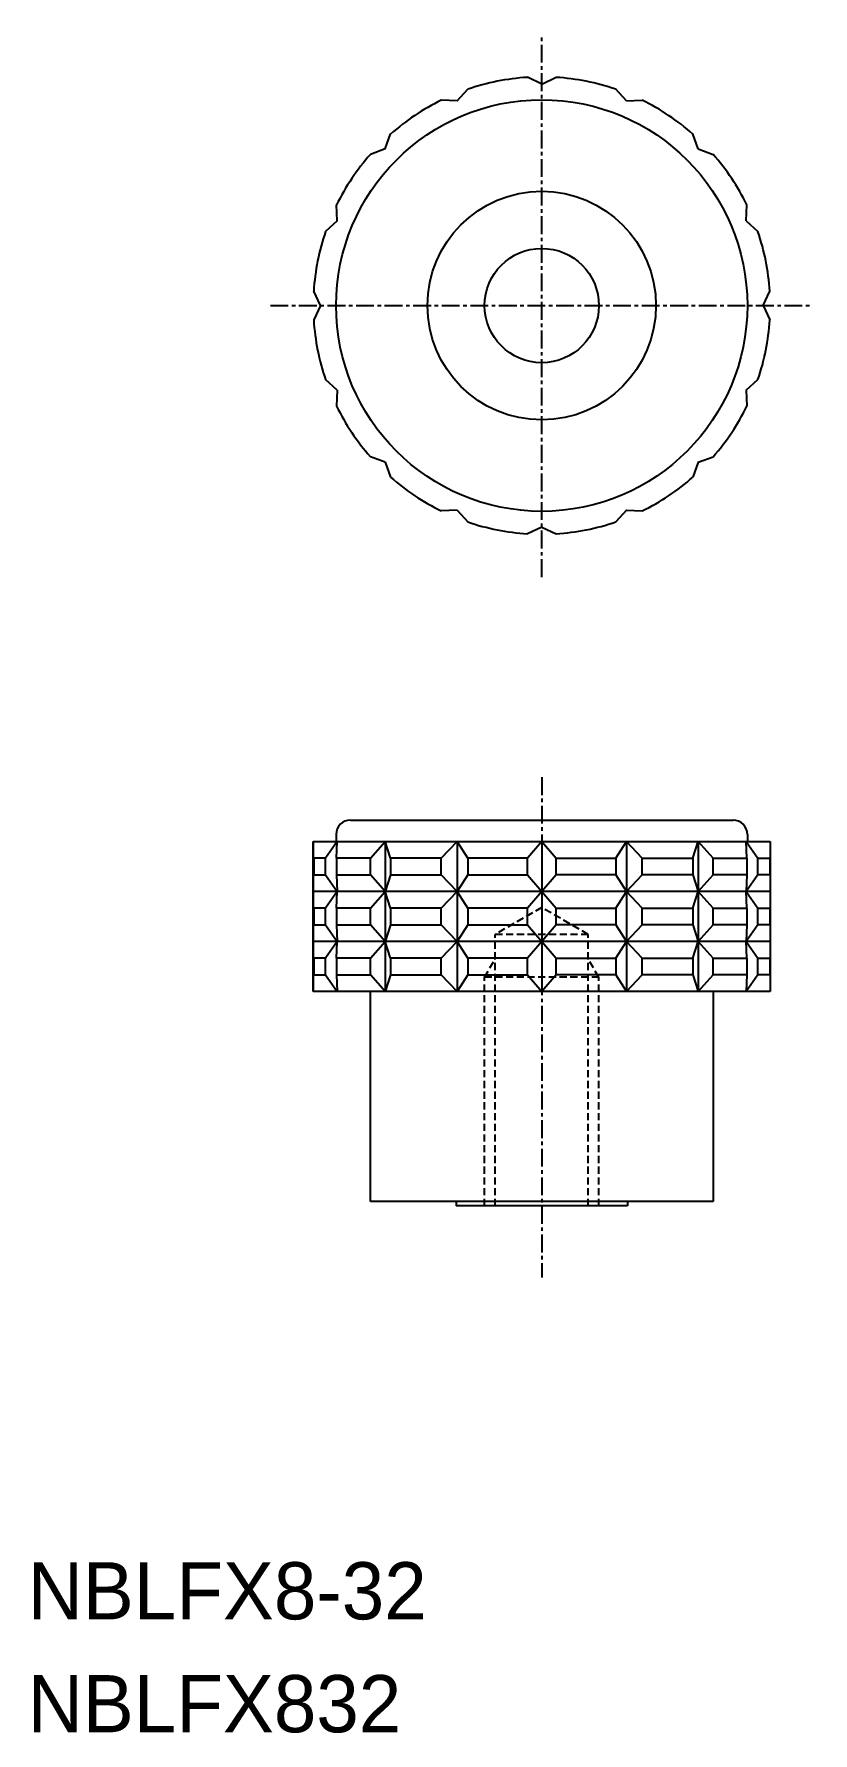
# Model space of a CAD drawing. Extents: x -13291 to -13236, y -558 to -439.
import ezdxf

# ---------------------------------------------------------------- set-up
doc = ezdxf.new("R2010")
doc.units = 0
doc.linetypes.add('CENTER', pattern=[2, 1.25, -0.25, 0.25, -0.25])
doc.linetypes.add('DASHED', pattern=[0.75, 0.5, -0.25])
doc.layers.get('0').update_dxf_attribs({"linetype": 'CONTINUOUS'})
doc.layers.add('CENTER', color=1, linetype='CENTER')

msp = doc.modelspace()

# ---------------------------------------------------------------- linework, layer by layer
at = {"color": 7, "linetype": 'CONTINUOUS'}
for p, q in [((-13255.33, -442.34), (-13256.33, -441.87)), ((-13255.33, -442.34), (-13254.32, -441.87)), ((-13261.26, -443.52), (-13260.51, -442.7)), ((-13249.4, -443.52), (-13250.15, -442.7)), ((-13261.26, -443.52), (-13262.37, -443.47)), ((-13249.4, -443.52), (-13248.29, -443.47)), ((-13266.29, -446.88), (-13267.33, -447.26)), ((-13266.29, -446.88), (-13265.91, -445.83)), ((-13244.37, -446.88), (-13244.75, -445.83)), ((-13244.37, -446.88), (-13243.33, -447.26)), ((-13269.65, -451.91), (-13269.7, -450.8)), ((-13241.01, -451.91), (-13240.96, -450.8)), ((-13269.65, -451.91), (-13270.47, -452.65)), ((-13241.01, -451.91), (-13240.19, -452.65)), ((-13270.83, -457.84), (-13271.3, -456.83)), ((-13239.83, -457.84), (-13239.36, -456.83)), ((-13270.83, -457.84), (-13271.3, -458.84)), ((-13239.83, -457.84), (-13239.36, -458.84)), ((-13269.65, -463.77), (-13270.47, -463.02)), ((-13241.01, -463.77), (-13240.19, -463.02)), ((-13269.65, -463.77), (-13269.7, -464.88)), ((-13241.01, -463.77), (-13240.96, -464.88)), ((-13266.29, -468.8), (-13267.33, -468.42)), ((-13266.29, -468.8), (-13265.91, -469.84)), ((-13244.37, -468.8), (-13244.75, -469.84)), ((-13244.37, -468.8), (-13243.33, -468.42)), ((-13261.26, -472.16), (-13262.37, -472.21)), ((-13261.26, -472.16), (-13260.51, -472.97)), ((-13249.4, -472.16), (-13250.15, -472.97)), ((-13249.4, -472.16), (-13248.29, -472.21)), ((-13255.33, -473.34), (-13256.33, -473.81)), ((-13255.33, -473.34), (-13254.32, -473.81)), ((-13268.73, -493.84), (-13241.93, -493.84)), ((-13271.33, -495.34), (-13271.33, -505.84)), ((-13271.33, -495.34), (-13271.33, -505.84)), ((-13271.33, -505.84), (-13271.33, -495.34)), ((-13271.33, -495.34), (-13239.33, -495.34)), ((-13269.65, -495.34), (-13270.47, -496.5)), ((-13269.73, -494.84), (-13269.73, -495.34)), ((-13269.7, -496.5), (-13269.65, -495.34)), ((-13267.33, -496.5), (-13266.29, -495.34)), ((-13266.29, -495.34), (-13266.29, -505.84)), ((-13265.91, -496.5), (-13266.29, -495.34)), ((-13262.37, -496.5), (-13261.26, -495.34)), ((-13261.26, -495.34), (-13261.26, -505.84)), ((-13260.51, -496.5), (-13261.26, -495.34)), ((-13255.33, -495.34), (-13256.33, -496.5)), ((-13255.33, -495.34), (-13254.32, -496.5)), ((-13255.33, -495.34), (-13255.33, -505.84)), ((-13250.15, -496.5), (-13249.4, -495.34)), ((-13248.29, -496.5), (-13249.4, -495.34)), ((-13249.4, -495.34), (-13249.4, -505.84)), ((-13244.75, -496.5), (-13244.37, -495.34)), ((-13243.33, -496.5), (-13244.37, -495.34)), ((-13244.37, -495.34), (-13244.37, -505.84)), ((-13241.01, -495.34), (-13240.19, -496.5)), ((-13240.96, -496.5), (-13241.01, -495.34)), ((-13240.93, -494.84), (-13240.93, -495.34)), ((-13239.33, -495.34), (-13239.33, -505.84)), ((-13270.47, -497.67), (-13269.65, -498.84)), ((-13269.7, -497.67), (-13269.65, -498.84)), ((-13266.29, -498.84), (-13267.33, -497.67)), ((-13265.91, -497.67), (-13266.29, -498.84)), ((-13261.26, -498.84), (-13262.37, -497.67)), ((-13260.51, -497.67), (-13261.26, -498.84)), ((-13256.33, -497.67), (-13255.33, -498.84)), ((-13254.32, -497.67), (-13255.33, -498.84)), ((-13250.15, -497.67), (-13249.4, -498.84)), ((-13249.4, -498.84), (-13248.29, -497.67)), ((-13244.75, -497.67), (-13244.37, -498.84)), ((-13244.37, -498.84), (-13243.33, -497.67)), ((-13240.19, -497.67), (-13241.01, -498.84)), ((-13240.96, -497.67), (-13241.01, -498.84)), ((-13239.3, -498.84), (-13271.33, -498.84)), ((-13269.65, -498.84), (-13270.47, -500)), ((-13269.7, -500), (-13269.65, -498.84)), ((-13267.33, -500), (-13266.29, -498.84)), ((-13265.91, -500), (-13266.29, -498.84)), ((-13262.37, -500), (-13261.26, -498.84)), ((-13260.51, -500), (-13261.26, -498.84)), ((-13255.33, -498.84), (-13256.33, -500)), ((-13255.33, -498.84), (-13254.32, -500)), ((-13250.15, -500), (-13249.4, -498.84)), ((-13248.29, -500), (-13249.4, -498.84)), ((-13244.75, -500), (-13244.37, -498.84)), ((-13243.33, -500), (-13244.37, -498.84)), ((-13240.96, -500), (-13241.01, -498.84)), ((-13241.01, -498.84), (-13240.19, -500)), ((-13270.47, -501.17), (-13269.65, -502.34)), ((-13269.7, -501.17), (-13269.65, -502.34)), ((-13266.29, -502.34), (-13267.33, -501.17)), ((-13265.91, -501.17), (-13266.29, -502.34)), ((-13261.26, -502.34), (-13262.37, -501.17)), ((-13260.51, -501.17), (-13261.26, -502.34)), ((-13256.33, -501.17), (-13255.33, -502.34)), ((-13254.32, -501.17), (-13255.33, -502.34)), ((-13250.15, -501.17), (-13249.4, -502.34)), ((-13249.4, -502.34), (-13248.29, -501.17)), ((-13244.75, -501.17), (-13244.37, -502.34)), ((-13244.37, -502.34), (-13243.33, -501.17)), ((-13240.96, -501.17), (-13241.01, -502.34)), ((-13240.19, -501.17), (-13241.01, -502.34)), ((-13239.3, -502.34), (-13271.33, -502.34)), ((-13269.65, -502.34), (-13270.47, -503.5)), ((-13269.7, -503.5), (-13269.65, -502.34)), ((-13267.33, -503.5), (-13266.29, -502.34)), ((-13265.91, -503.5), (-13266.29, -502.34)), ((-13262.37, -503.5), (-13261.26, -502.34)), ((-13260.51, -503.5), (-13261.26, -502.34)), ((-13255.33, -502.34), (-13256.33, -503.5)), ((-13255.33, -502.34), (-13254.32, -503.5)), ((-13250.15, -503.5), (-13249.4, -502.34)), ((-13248.29, -503.5), (-13249.4, -502.34)), ((-13244.75, -503.5), (-13244.37, -502.34)), ((-13243.33, -503.5), (-13244.37, -502.34)), ((-13240.96, -503.5), (-13241.01, -502.34)), ((-13241.01, -502.34), (-13240.19, -503.5)), ((-13270.47, -504.67), (-13269.65, -505.84)), ((-13269.7, -504.67), (-13269.65, -505.84)), ((-13266.29, -505.84), (-13267.33, -504.67)), ((-13265.91, -504.67), (-13266.29, -505.84)), ((-13261.26, -505.84), (-13262.37, -504.67)), ((-13260.51, -504.67), (-13261.26, -505.84)), ((-13256.33, -504.67), (-13255.33, -505.84)), ((-13254.32, -504.67), (-13255.33, -505.84)), ((-13250.15, -504.67), (-13249.4, -505.84)), ((-13249.4, -505.84), (-13248.29, -504.67)), ((-13244.75, -504.67), (-13244.37, -505.84)), ((-13244.37, -505.84), (-13243.33, -504.67)), ((-13240.96, -504.67), (-13241.01, -505.84)), ((-13240.19, -504.67), (-13241.01, -505.84)), ((-13239.33, -505.84), (-13271.33, -505.84)), ((-13267.33, -520.54), (-13267.33, -505.84)), ((-13243.33, -505.84), (-13243.33, -520.54)), ((-13261.33, -520.54), (-13267.33, -520.54)), ((-13249.33, -520.54), (-13261.33, -520.54)), ((-13261.33, -520.54), (-13261.33, -520.84)), ((-13243.33, -520.54), (-13249.33, -520.54)), ((-13249.33, -520.54), (-13249.33, -520.84)), ((-13261.33, -520.84), (-13261.33, -520.84)), ((-13249.33, -520.84), (-13261.33, -520.84))]:
    msp.add_line(p, q, dxfattribs=at)
at = {"color": 3, "linetype": 'DASHED'}
for p, q in [((-13255.33, -499.96), (-13258.59, -501.84)), ((-13252.07, -501.84), (-13255.33, -499.96)), ((-13252.07, -501.84), (-13258.59, -501.84)), ((-13258.59, -520.84), (-13258.59, -501.84)), ((-13252.07, -520.84), (-13252.07, -501.84)), ((-13259.33, -504.84), (-13258.59, -503.55)), ((-13251.33, -504.84), (-13252.07, -503.55)), ((-13251.33, -504.84), (-13259.33, -504.84)), ((-13259.33, -520.84), (-13259.33, -504.84)), ((-13251.33, -520.84), (-13251.33, -504.84))]:
    msp.add_line(p, q, dxfattribs=at)
at = {"color": 7, "linetype": 'CONTINUOUS'}
for points in [[(-13270.47, -496.5), (-13271.3, -496.5), (-13271.3, -497.67), (-13270.47, -497.67)], [(-13267.33, -496.5), (-13269.7, -496.5), (-13269.7, -497.67), (-13267.33, -497.67)], [(-13262.37, -496.5), (-13265.91, -496.5), (-13265.91, -497.67), (-13262.37, -497.67)], [(-13256.33, -496.5), (-13260.51, -496.5), (-13260.51, -497.67), (-13256.33, -497.67)], [(-13254.32, -496.5), (-13250.15, -496.5), (-13250.15, -497.67), (-13254.32, -497.67)], [(-13248.29, -496.5), (-13244.75, -496.5), (-13244.75, -497.67), (-13248.29, -497.67)], [(-13243.33, -496.5), (-13240.96, -496.5), (-13240.96, -497.67), (-13243.33, -497.67)], [(-13240.19, -496.5), (-13239.36, -496.5), (-13239.36, -497.67), (-13240.19, -497.67)], [(-13270.47, -500), (-13271.3, -500), (-13271.3, -501.17), (-13270.47, -501.17)], [(-13267.33, -500), (-13269.7, -500), (-13269.7, -501.17), (-13267.33, -501.17)], [(-13262.37, -500), (-13265.91, -500), (-13265.91, -501.17), (-13262.37, -501.17)], [(-13256.33, -500), (-13260.51, -500), (-13260.51, -501.17), (-13256.33, -501.17)], [(-13254.32, -500), (-13250.15, -500), (-13250.15, -501.17), (-13254.32, -501.17)], [(-13248.29, -500), (-13244.75, -500), (-13244.75, -501.17), (-13248.29, -501.17)], [(-13243.33, -500), (-13240.96, -500), (-13240.96, -501.17), (-13243.33, -501.17)], [(-13240.19, -500), (-13239.36, -500), (-13239.36, -501.17), (-13240.19, -501.17)], [(-13270.47, -503.5), (-13271.3, -503.5), (-13271.3, -504.67), (-13270.47, -504.67)], [(-13267.33, -503.5), (-13269.7, -503.5), (-13269.7, -504.67), (-13267.33, -504.67)], [(-13262.37, -503.5), (-13265.91, -503.5), (-13265.91, -504.67), (-13262.37, -504.67)], [(-13256.33, -503.5), (-13260.51, -503.5), (-13260.51, -504.67), (-13256.33, -504.67)], [(-13254.32, -503.5), (-13250.15, -503.5), (-13250.15, -504.67), (-13254.32, -504.67)], [(-13248.29, -503.5), (-13244.75, -503.5), (-13244.75, -504.67), (-13248.29, -504.67)], [(-13243.33, -503.5), (-13240.96, -503.5), (-13240.96, -504.67), (-13243.33, -504.67)], [(-13240.19, -503.5), (-13239.36, -503.5), (-13239.36, -504.67), (-13240.19, -504.67)]]:
    msp.add_lwpolyline(points, close=True, dxfattribs=at)
for radius in [14.4, 8, 4]:
    msp.add_circle((-13255.33, -457.84), radius, dxfattribs=at)
for centre, radius, start, end in [((-13255.33, -457.84), 16, 93.5997, 108.9003), ((-13255.33, -457.84), 16, 71.0997, 86.4003), ((-13255.33, -457.84), 16, 116.0997, 131.4003), ((-13255.33, -457.84), 16, 48.5997, 63.9003), ((-13255.33, -457.84), 16, 138.5997, 153.9003), ((-13255.33, -457.84), 16, 26.0997, 41.4003), ((-13255.33, -457.84), 16, 161.0997, 176.4003), ((-13255.33, -457.84), 16, 3.5997, 18.9003), ((-13255.33, -457.84), 16, 183.5997, 198.9003), ((-13255.33, -457.84), 16, 341.0997, 356.4003), ((-13255.33, -457.84), 16, 206.0997, 221.4003), ((-13255.33, -457.84), 16, 318.5997, 333.9003), ((-13255.33, -457.84), 16, 228.5997, 243.9003), ((-13255.33, -457.84), 16, 296.0997, 311.4003), ((-13255.33, -457.84), 16, 251.0997, 266.4003), ((-13255.33, -457.84), 16, 273.5997, 288.9003), ((-13268.73, -494.84), 1, 90, 180), ((-13241.93, -494.84), 1, 0, 90)]:
    msp.add_arc(centre, radius, start, end, dxfattribs=at)
at = {"layer": 'CENTER', "color": 1, "linetype": 'CENTER'}
for p, q in [((-13255.33, -476.84), (-13255.33, -438.84)), ((-13274.33, -457.84), (-13236.33, -457.84)), ((-13255.33, -490.84), (-13255.33, -525.84))]:
    msp.add_line(p, q, dxfattribs=at)

# ---------------------------------------------------------------- texts
at = {"color": 7, "linetype": 'CONTINUOUS'}
for s, p in [('NBLFX8-32', (-13291.33, -549.77)), ('NBLFX832', (-13291.33, -557.67))]:
    msp.add_text(s, height=4, dxfattribs=at).set_placement(p)

doc.saveas('drawing.dxf')
